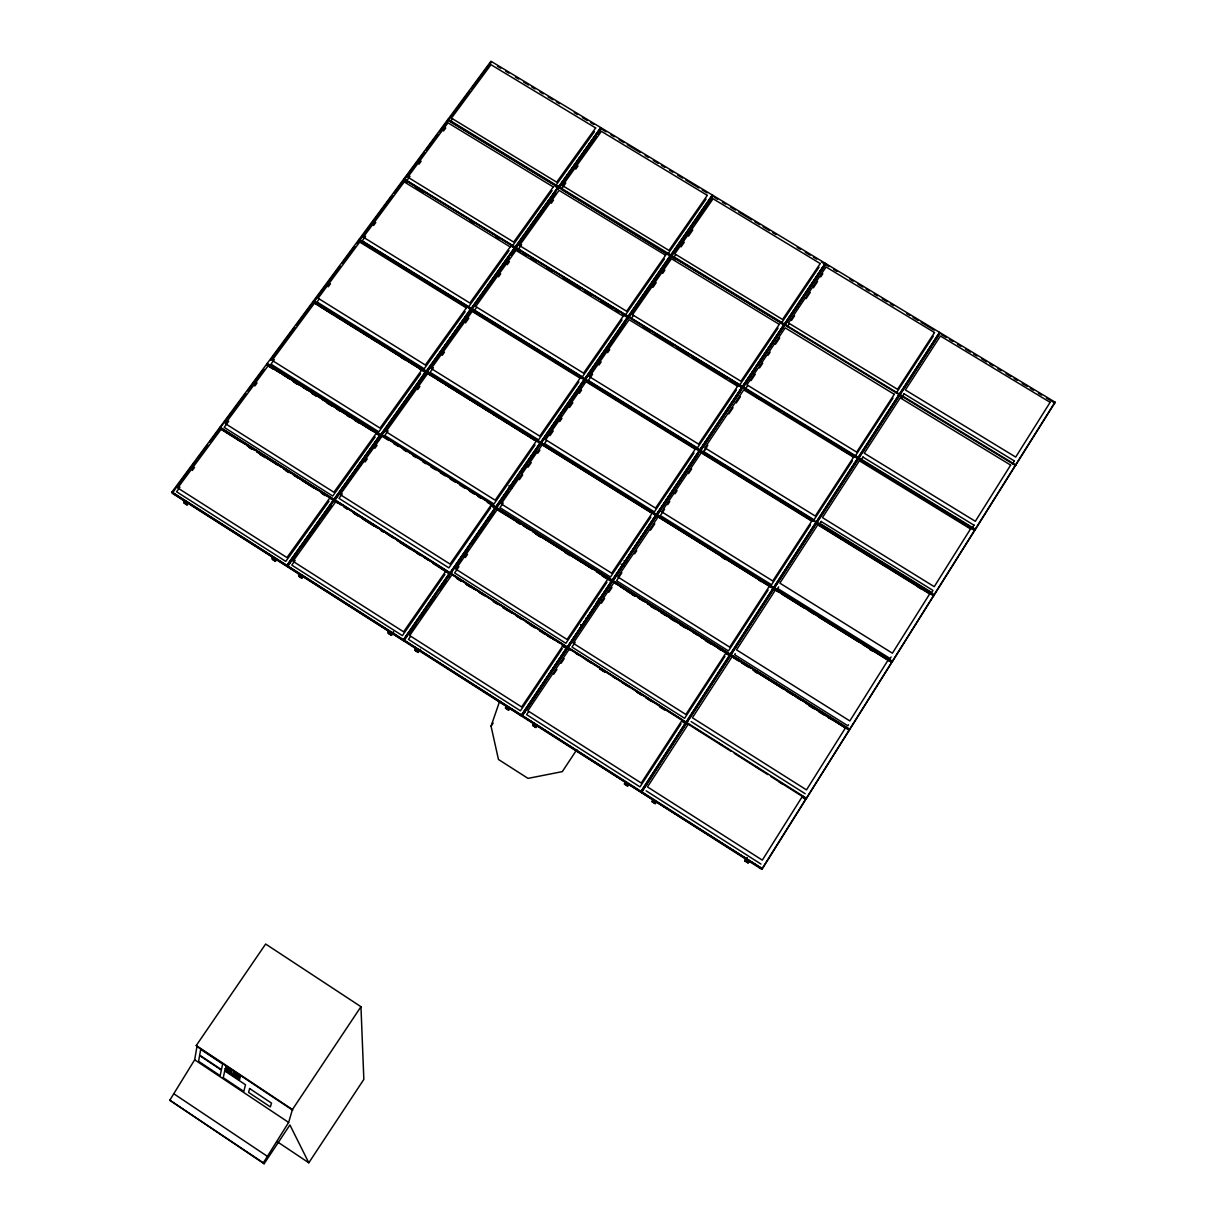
<?xml version="1.0" encoding="UTF-8"?>
<svg xmlns="http://www.w3.org/2000/svg" width="1225" height="1225" viewBox="0 0 1225 1225"><rect width="100%" height="100%" fill="white"/><g stroke="black" fill="none" stroke-linecap="round" stroke-linejoin="round"><path stroke-width="1.5" d="M379.857 436.268L376.642 433.635M231.448 435.549L220.224 428.444L219.995 427.142L266.836 363.902L380.102 435.028L334.027 500.474L320.552 491.945M267.356 364.79L267.203 363.412L313.217 301.273L425.779 371.389L380.439 435.809L268.413 365.387L225.323 423.59L333.889 492.251L376.351 433.16M380.684 436.789L380.638 435.365L388.723 440.433M380.975 436.146L515.312 247.726L627.904 316.708M388.31 631.074L388.157 633.248L391.433 635.346L393.623 632.207M388.432 631.442L388.371 633.31L391.219 635.117L393.409 631.978M403.622 180.933L403.974 178.743L447.676 119.728L558.294 187.073L600.403 128.411L600.25 129.222M391.219 635.117L391.296 633.279M391.433 635.346L391.617 633.187M403.301 640.629L403.347 639.634L287.201 565.537L287.324 566.639L403.301 640.629L628.333 317.061L742.182 386.901L699.337 450.8M403.852 640.981L403.898 639.986L521.498 715.017L521.268 715.905L403.852 640.981L450.096 574.234M425.473 372.722L425.779 371.389M511.208 246.148L514.454 248.154L470.89 308.838L358.818 239.717L313.585 300.783L313.661 302.253L426.055 372.262L470.676 308.853M426.285 373.227L426.315 371.726L540.24 442.7M426.576 372.599L426.667 371.236L540.593 442.194L540.332 443.465L445.67 384.482M440.158 353.305L426.821 372.492L442.868 382.491M447.615 121.52L448.013 119.269L490.98 61.25L600.786 127.599L558.202 188.129L555.078 186.215M448.12 120.831L469.573 91.14M415.137 648.193L414.892 650.307L418.184 652.404L420.359 649.265M418.108 650.383L417.97 652.19L415.122 650.368M418.184 652.404L418.445 650.307M470.293 310.262L426.04 371.328L313.845 301.427L326.233 284.721M514.791 247.404L426.055 372.262M471.104 310.767L471.196 309.19L584.402 379.168M471.702 309.343L549.336 358.067M334.165 500.122L449.56 573.162L403.255 640.353L287.569 566.547L294.184 556.717M447.018 571.723L449.743 573.453L495.298 507.349L487.228 502.281M450.647 573.468L452.316 571.493M557.666 188.543L557.804 187.777L470.859 309.818M516.016 246.914L558.141 186.996L515.128 246.929L515.097 249.242L510.733 255.336M515.158 249.379L515.648 247.251L601.307 127.921L712.383 195.051L670.32 256.117L558.677 187.318L558.462 189.033M515.771 247.925L520.503 251.615M495.114 508.528L495.298 507.349M655.681 515.465L611.872 580.864L496.248 508.268L612.041 580.344L825.313 263.298L712.919 195.372L579.287 388.524M308.807 1162.785L289.912 1124.963L264.11 1163.75L169.785 1100.218L194.668 1059.809L196.965 1046.487L196.26 1045.522L265.641 944.031L360.962 1006.705L363.84 1079.393L308.807 1162.785L277.049 1141.577M558.202 188.129L600.786 127.599M558.738 188.451L558.998 186.843L670.779 254.907L670.351 256.408M601.307 127.921L597.632 134.229M539.903 443.327L495.421 507.747L492.71 506.032M539.995 443.955L540.424 442.577L426.851 371.833M540.593 444.445L540.792 443.037L656.11 514.868M540.883 443.802L541.128 442.531L656.447 514.362L611.903 581.14L608.947 579.287M505.956 706.136L505.435 708.081L508.758 710.209L509.294 708.264M506.063 706.503L505.665 708.157L508.559 709.995L508.957 708.341M584.034 379.842L540.302 443.19M584.095 380.516L584.539 379.092M584.432 380.026L584.754 378.678L471.548 308.7L471.395 310.155L474.672 305.576M627.399 317.443L584.386 379.75M729.993 654.701L612.485 580.926L567.849 647.275L686.153 722.153L640.736 792.131L521.819 716.257L567.497 647.811L685.801 722.673M627.43 318.163L628.134 316.264L515.648 247.251M627.95 318.5L628.333 317.061M628.532 317.903L712.736 196.322M533.258 723.562L532.645 725.46L535.983 727.589L536.611 725.69M533.365 723.914L532.89 725.522L535.784 727.374L536.259 725.767M670.458 255.382L627.721 317.397L625.056 315.759M670.55 257.204L670.994 255.703L784.107 324.579M670.871 256.729L671.315 255.229L784.429 324.089L741.967 387.758L730.345 380.608M521.345 715.201L404.112 640.415L521.222 715.63L566.425 648.423L563.378 645.942M521.268 715.905L611.933 580.573L495.849 507.686L495.666 508.865L519.921 523.596M562.535 645.085L566.991 647.918L567.298 646.938L450.463 572.994L450.341 574.081L577.22 391.326M567.19 648.791L567.497 647.811M570.391 650.062L567.543 648.27L567.849 647.275M567.941 647.703L570.988 650.199M712.414 196.949L712.919 195.372M264.11 1163.75L263.329 1162.831L288.641 1122.422L292.438 1109.528L196.26 1045.522M612.178 582.166L612.485 580.926M773.404 587.939L656.661 515.22L612.822 580.405L612.454 581.477L625.944 589.945M576.853 749.593L562.306 771.628L528.021 778.38L498.452 759.469L491.057 726.165L499.739 701.006M656.232 516.383L656.661 515.22M816.049 522.355L700.072 450.662L614.383 578.889M699.567 450.203L655.987 515.25M699.582 451.918L700.072 450.662M699.659 452.071L742.718 387.238L857.944 457.92M741.967 387.758L742.503 386.411L628.67 316.586M742.166 388.57L784.643 324.901L899.119 394.603L857.546 458.655M763.864 400.927L743.024 387.33M783.602 325.268L741.937 387.467L739.226 385.814M780.325 323.278L784.092 324.548M784.031 326.309L825.849 263.635L939.575 332.373L898.66 395.43L899.426 394.113L784.965 324.426M784.413 325.773L758.153 365.081M784.903 325.038L803.906 297.017M825.313 263.298L783.801 325.222M825.849 263.635L567.543 648.27M625.225 782.239L624.337 783.969L627.705 786.113L628.609 784.398M625.317 782.591L624.582 784.046L627.506 785.914L628.241 784.459M640.69 791.855L522.187 715.752L640.69 791.855L939.575 332.373M640.736 792.131L641.15 791.35L522.064 715.369M762.333 868.663L761.72 869.321L641.303 792.483L641.716 791.717L762.333 868.663L806.173 798.853L771.03 776.604M641.563 792.407L761.981 868.724L641.563 792.407L686.199 723.669M685.878 723.914L686.72 722.505L806.509 798.317L849.553 729.763L730.559 655.053M686.72 722.872L730.36 655.743M729.243 655.666L730.023 654.41L612.883 580.864M648.086 603.864L729.794 655.161L730.345 654.181L612.822 580.405M730.008 656.033L730.896 654.533L849.874 729.243L892.152 661.913L773.955 588.291L773.358 589.347M846.307 728.048L730.866 654.946L849.124 729.824M772.592 588.995L773.741 587.433L656.998 514.714M773.45 589.516L774.292 587.77L892.489 661.393L934.001 595.273L816.6 522.692M652.879 799.879L651.899 801.548L655.283 803.707L656.263 802.038M652.971 800.231L652.159 801.64L655.084 803.508L655.911 802.115M815.927 523.856L816.922 522.202L934.323 594.768L975.115 529.797L858.495 458.257M816.034 524.009L773.94 588.735M816.524 523.243L899.364 395.752L902.733 397.65M857.041 459.13L858.266 457.43L743.054 386.748M857.76 459.498L858.817 457.767L975.437 529.292L1015.51 465.469L899.655 394.925M898.155 395.889L899.012 394.511M898.874 396.242L899.977 394.45L1015.831 464.979L1055.215 402.259L940.111 332.695L641.303 792.483M898.982 396.395L939.789 333.552M939.284 334.088L940.111 332.695M802.666 795.959L762.317 860.134L647.474 786.909L688.527 723.73M845.755 727.42L806.479 789.895L692.401 717.758L732.382 656.232M888.079 660.091L849.828 720.928L736.531 649.847L775.456 589.929M805.177 793.723L691.145 721.571M848.542 724.741L847.884 725.797L734.602 654.686L735.276 653.645M891.126 656.983L890.146 658.545L777.615 588.459L778.61 586.913M972.482 527.562L974.059 525.05M1012.57 463.77L1014.438 460.799M761.72 869.321L805.606 799.251L802.39 797.215M891.356 662.878L805.836 799.083L802.773 797.138M1046.441 398.018L1054.526 402.903L891.693 662.357L773.679 588.842M749.44 861.481L748.153 862.982L744.739 860.808L746.714 857.668M749.057 861.543L747.97 862.783L745.014 860.899L747.051 857.668M833.658 720.377L828.483 717.865M821.194 521.36L819.893 523.381L931.674 592.471L932.96 590.419L821.118 521.482M861.42 459.436L863.028 456.956M902.243 396.594L904.142 393.669M726.226 652.496L685.878 714.481L573.208 643.247L614.246 582.181M769.361 586.239L729.717 647.137L617.783 576.929L658.116 516.935L771.275 587.479M681.069 723.761L639.986 786.894L526.597 714.604L528.695 711.495M724.97 656.294L684.622 718.309L571.983 647.06L575.138 642.359M768.106 590.021L728.462 650.934L616.558 580.711L621.871 572.81M810.475 524.897L771.52 584.754L660.352 515.526L664.532 509.324M855.418 455.838L893.025 398.033M896.287 393.041L933.251 336.217M852.309 460.968L814.028 519.798L703.579 451.535L707.79 445.272M729.794 655.161L772.791 589.011M815.712 523.014L857.224 459.161M730.605 655.406L773.741 589.011L778.579 592.027M757.923 579.027L760.909 581.599M842.218 449.958L855.77 457.538M717.819 647.642L720.468 650.046M292.438 1109.528L360.962 1006.705M626.695 591.154L635.132 595.718M756.483 397.344L763.558 400.973M491.057 726.165L493.154 723.041M563.485 644.855L521.666 706.963L409.671 635.561L452.163 574.403L567.098 647.168M608.182 578.491L567.098 639.496L455.822 569.135L497.564 509.033M562.26 648.668L520.441 710.806L408.476 639.389L410.651 636.25M606.942 582.273L565.873 643.309L454.628 572.933L458.9 566.762M650.843 517.057L610.494 577.021L499.968 507.64L503.199 502.985M693.993 452.974L654.334 511.882L544.513 443.496L546.687 440.357M736.378 389.979L697.408 447.891L588.291 380.454L592.578 374.283M778.043 328.086L739.732 384.987L631.319 318.485L633.493 315.376M819.004 267.218L781.351 323.17L673.628 257.587L675.741 254.524M521.498 715.017L566.945 647.458L450.111 573.514L448.304 577.266M566.991 647.918L612.27 580.053L496.202 507.181L496.002 508.36L510.412 517.409M699.031 451.581L656.018 515.541L542.461 444.782M741.63 388.233L699.368 451.091L699.858 449.835L585.29 379.015L583.054 383.364M783.816 325.513L824.655 264.799M521.819 716.257L567.42 648.484L523.81 713.593M569.503 645.636L610.509 584.662M658.468 513.321L660.551 510.228M662.633 507.135L698.036 454.475M701.787 448.901L740.666 391.081M742.748 387.973L756.024 368.235M806.004 293.908L825.283 265.243M553.761 674.179L556.885 669.524M561.065 663.292L564.204 658.637M601.444 603.205L604.599 598.504M608.81 592.242L611.979 587.541M634.596 553.868L636.724 550.714M650.521 530.18L654.763 523.856M667.656 504.669L669.738 501.561M674.96 493.813L677.042 490.704M688.511 473.631L691.635 468.976M745.688 388.539L747.817 385.385M751.002 380.638L755.258 374.299M759.5 367.975L762.7 363.228M768.014 355.311L770.142 352.157M775.456 344.24L779.712 337.916M787.262 326.677L789.344 323.568M791.442 320.46L794.566 315.79M806.065 298.686L810.246 292.453M813.385 287.798L817.565 281.566M820.704 276.911L822.787 273.803M728.844 413.943L733.055 407.68M736.21 402.979L740.421 396.716M704.467 450.647L706.595 447.462M446.114 570.697L403.592 631.809L292.974 561.295L336.155 501.102M490.628 507.824L448.855 567.864L338.988 498.361L342.25 493.813M444.92 574.494L402.382 635.637L291.795 565.108L295.118 560.468M535.019 444.966L493.966 503.98L384.788 435.457L388.065 430.863M578.889 381.894L538.556 439.882L430.067 372.308L433.39 367.684M622.024 319.893L582.365 376.887L474.565 310.262L476.739 307.23M664.409 258.95L625.439 314.978L518.313 249.257L521.605 244.663M706.09 199.032L667.778 254.111L561.31 189.293L565.766 183.092M449.56 573.162L403.27 639.879L287.507 566.011M712.383 195.051L495.513 507.181L492.297 505.159M449.743 573.453L494.885 508.513L491.761 505.925M409.119 633.647L415.658 624.245M420.007 617.982L426.53 608.595M428.719 605.456L435.243 596.054M439.591 589.792L446.13 580.405M454.46 568.415L460.876 559.182M463.004 556.104L468.348 548.402M471.564 543.793L476.908 536.106M479.052 533.028L485.468 523.795M487.596 520.717L494.012 511.483M496.248 508.268L507.655 491.853M509.814 488.744L518.435 476.341M520.594 473.233L527.072 463.923M529.215 460.814L535.692 451.52M543.885 439.714L561.295 414.678M563.469 411.539L580.88 386.488M587.923 376.335L625.347 322.497M630.155 315.575L638.792 303.142M640.951 300.033L658.238 275.166M660.397 272.057L666.875 262.732M669.034 259.623L670.626 257.327M672.709 254.325L671.116 256.622L675.97 259.578M673.811 252.748L692.37 226.043M694.56 222.904L712.506 197.072M465.332 557.513L467.475 554.435M519.4 479.664L522.631 475.009M528.021 467.23L531.267 462.575M537.744 453.25L539.903 450.142M549.964 435.641L553.225 430.94M559.764 421.522L561.938 418.399M569.564 407.42L572.841 402.703M579.379 393.302L581.553 390.163M598.994 365.035L601.138 361.942M607.569 352.693L609.713 349.615M652.956 287.339L656.202 282.669M662.694 273.313L664.853 270.204M681.069 246.868L684.254 242.274M688.511 236.149L692.768 230.024M301.886 575.934L301.993 578.261L298.732 576.179L298.624 573.851M330.168 497.442L286.956 557.574L177.702 487.933L221.541 428.689M329.004 501.224L285.777 561.387L176.553 491.73L179.937 487.167M375.187 436.942L332.725 496.048L224.19 427.372L228.723 421.247M420.573 373.763L378.847 431.843L270.985 364.131L274.323 359.614M465.178 311.671L424.172 368.756L316.969 301.978L319.22 298.946M509.018 250.635L468.7 306.74L362.187 240.896L365.586 236.287M552.107 190.625L512.494 245.796L406.623 180.841L409.977 176.323M594.493 131.626L555.538 185.863L450.31 121.796L452.576 118.748M286.788 566.302L333.613 499.785L219.627 427.647L171.959 492.006L172.25 493.216L286.788 566.302L333.675 500.979M334.257 501.469L333.981 499.279L380.102 435.028M379.873 435.656L333.95 499.616L220.332 427.709L231.709 412.35M425.519 372.063L380.408 434.906L269.117 365.035M380.638 435.365L286.727 566.011L172.48 493.124L179.11 483.385M381.557 434.263L425.703 372.752M296.404 553.608L330.888 505.558M339.157 494.042L365.387 457.492M367.577 454.444L380.684 436.177M383.425 432.348L393.332 418.552M395.522 415.489L403.224 404.755M405.429 401.693L412.029 392.505M414.234 389.428L425.228 374.1M442.378 350.212L471.181 310.078M472.789 307.827L480.414 297.2M482.589 294.168L490.214 283.542M492.389 280.51L508.727 257.755M510.902 254.708L515.266 248.644L520.135 251.63M516.873 246.393L524.56 235.69M526.75 232.627L536.642 218.862M538.832 215.799L555.308 192.846M559.105 187.563L595.656 136.618M597.877 133.525L601.199 128.901M287.324 566.639L290.601 562.091M292.775 559.044L297.139 552.98M302.59 545.385L310.231 534.743M312.406 531.711L318.944 522.585M322.221 518.037L328.759 508.911M335.665 499.279L344.439 487.06M346.629 484.013L353.213 474.841M356.506 470.262L363.075 461.09M367.469 454.98L371.849 448.855M377.331 441.23L380.623 436.636M382.093 434.599L387.605 426.913M389.81 423.835L399.748 409.992M403.056 405.383L409.671 396.15M414.096 390.009L421.813 379.245M424.018 376.167L426.239 373.089M428.811 369.506L437.692 357.103M442.148 350.917L446.589 344.715M452.147 336.967L462.162 323.017M465.485 318.377L471.043 310.629M480.139 297.966L486.692 288.84M489.969 284.261L496.523 275.135M498.713 272.088L506.354 261.43M516.537 247.236L520.947 241.095M524.254 236.502L530.854 227.283M533.059 224.221L542.981 210.394M545.186 207.331L552.888 196.582M559.84 186.889L568.737 174.501M573.178 168.315L580.956 157.474M585.412 151.272L589.853 145.071M292.683 559.427L297.093 553.256M302.636 545.554L310.369 534.758M314.794 528.603L319.22 522.432M326.953 511.637L331.378 505.481M343.26 488.928L353.29 474.948M358.864 467.169L365.555 457.859M371.129 450.08L378.938 439.208M382.95 433.619L385.14 430.572M389.519 424.462L393.899 418.353M399.381 410.712L405.95 401.555M410.344 395.445L415.811 387.82M418.016 384.757L424.585 375.6M429.623 368.572L434.048 362.401M437.371 357.792L444.001 348.543M449.529 340.841L456.159 331.592M460.585 325.421L468.333 314.641M476.571 303.157L480.904 297.108M486.34 289.529L490.689 283.465M496.125 275.901L502.648 266.82M505.91 262.272L509.171 257.725M520.61 241.769L528.297 231.066M531.589 226.472L537.086 218.831M541.481 212.706L546.962 205.05M552.46 197.409L555.752 192.815M560.591 186.077L565.031 179.876M568.354 175.236L575.015 165.957M579.456 159.771L587.234 148.929M591.675 142.743L596.116 136.557M365.081 461.963L367.255 458.931M374.881 448.319L377.055 445.288M417.694 389.565L419.884 386.503M442.24 355.327L444.461 352.233M465.5 322.91L468.823 318.27M498.514 276.865L500.688 273.833M507.211 264.722L509.401 261.691M551.296 203.258L553.501 200.196M575.765 169.127L578.001 166.033M275.089 559.121L275.564 561.402L272.317 559.32L272.134 556.946M275.395 559.029L272.027 557.099M183.444 500.581L186.675 502.633L187.211 505.022L183.995 502.954L183.551 500.428M359.17 240.774L359.17 239.243L403.622 179.218L514.975 247.435M181.361 480.338L193.795 463.555M197.179 458.977L207.347 445.242M209.613 442.194L219.78 428.459L240.59 441.628M233.975 409.288L245.352 393.929M247.618 390.867L263.543 369.368M271.965 357.991L280.908 345.909M283.143 342.893L294.322 327.81M297.66 323.278L313.309 302.162M328.484 281.673L339.738 266.483M341.989 263.436L354.362 246.715M356.613 243.683L358.864 240.636L376.642 251.63M378.678 213.87L359.4 240.667L398.37 264.753M380.96 210.807L392.306 195.495M394.572 192.417L403.653 180.167L406.914 182.173M413.085 167.412L404.173 179.463L407.374 182.219M415.321 164.395L424.248 152.344M426.484 149.343L437.631 134.275M440.985 129.758L447.676 120.724M471.824 88.108L490.949 62.261M177.671 486.111L186.981 473.325M191.146 467.904L196.75 460.324M198.312 458.012L200.578 454.965M204.621 449.713L207.99 445.15M211.925 439.653L218.724 430.465M229.121 416.408L235.812 407.389M241.371 399.871L246.011 393.792M253.621 383.333L264.125 369.337M270.71 360.257L274.078 355.709M279.346 348.773L290.892 333.001M292.698 330.75L294.919 327.733M296.496 325.437L302.1 317.872M303.831 315.713L309.389 308.21M309.94 307.276L313.309 302.728M314.794 300.722L319.312 294.628M324.594 287.661L337.365 270.22M338.085 269.454L340.32 266.422M343.015 262.594L347.533 256.5M351.56 251.263L354.928 246.715M361.099 238.37L368.281 228.478M373.579 221.511L386.503 203.886M388.34 201.589L392.873 195.464M394.465 193.121L403.576 180.825M405.031 178.85L407.267 175.818M409.165 173.46L417.342 162.221M421.431 156.892L424.784 152.375M426.3 150.124L431.889 142.575M433.696 140.324L438.167 134.291M439.729 131.994L445.318 124.429M452.025 115.563L462.575 101.124M467.827 94.233L470.078 91.186M471.61 88.935L477.26 81.309M480.231 77.481L490.812 62.996M192.294 470.461L194.545 467.414M254.8 386.013L257.066 382.935M328.223 286.788L330.474 283.741M373.548 225.538L375.815 222.475M418.904 164.242L421.14 161.21M443.496 131.014L445.732 127.997M1054.204 403.561L1055.215 402.259M1014.392 466.664L1015.831 464.979M974.043 530.915L975.437 529.292M932.975 596.315L933.863 595.028M933.159 596.33L934.323 594.768M891.172 662.863L892.489 661.393M848.619 730.621L849.874 729.243M744.739 860.808L745.903 859.46L749.332 861.634M745.014 860.899L746.086 859.659M805.284 799.619L806.509 798.317M586.025 618.028L588.413 617.415M585.81 618.732L588.199 618.12M580.742 625.163L583.376 624.857M497.488 66.211L500.749 68.187M505.665 71.157L508.926 73.132M515.465 77.068L518.726 79.043M523.626 82.014L528.526 84.969M531.788 86.944L535.065 88.92M539.965 91.89L543.226 93.866M548.126 96.821L553.026 99.792M556.303 101.767L559.565 103.727M574.265 112.623L577.542 114.599M582.442 117.554L587.342 120.525M590.603 122.5L593.865 124.475M602.822 129.881L606.084 131.856M610.969 134.811L614.23 136.771M619.115 139.727L624 142.682M627.261 144.642L640.277 152.528M645.162 155.468L648.423 157.443M653.308 160.398L658.192 163.354M661.454 165.314L664.716 167.289M669.6 170.244L672.847 172.204M677.731 175.16L682.616 178.115M685.878 180.075L698.908 187.961M702.17 189.921L707.055 192.876M714.359 197.302L717.605 199.262M722.474 202.202L725.721 204.162M730.605 207.117L735.475 210.057M738.721 212.017L751.706 219.872M754.952 221.832L759.822 224.772M763.083 226.748L769.576 230.667M772.822 232.627L776.068 234.587M797.169 247.358L800.43 249.318M805.3 252.258L810.169 255.198M813.415 257.173L816.662 259.133M821.531 262.073L824.777 264.033M825.589 264.523L828.835 266.483M833.689 269.423L836.935 271.383M849.89 279.208L853.121 281.168M857.99 284.108L862.844 287.048M866.09 289.008L869.321 290.968M874.191 293.893L877.422 295.853M882.276 298.793L887.145 301.733M890.376 303.693L893.622 305.653M906.577 313.478L909.823 315.438M913.054 317.397L917.908 320.322M921.154 322.282L934.108 330.122M941.412 334.532L946.251 337.457M949.482 339.417L952.713 341.362M957.567 344.302L960.798 346.246M965.652 349.186L970.491 352.111M973.722 354.071L976.953 356.016M981.807 358.956L986.661 361.88M989.892 363.825L993.123 365.785M997.962 368.71L1001.192 370.67M1006.047 373.594L1010.901 376.534M1014.132 378.479L1017.362 380.439M1022.201 383.364L1027.055 386.304M1030.286 388.248L1033.517 390.208M1038.371 393.133L1041.602 395.093M904.065 393.807L1014.331 460.937M448.013 119.269L558.478 186.537M555.553 186.246L558.171 187.838M899.196 395.767L902.381 397.696M862.951 457.093L973.952 525.173M403.974 178.743L515.128 246.929M415.443 187.165L423.498 192.111M470.293 220.822L473.508 222.797M496.094 236.655L499.325 238.63M512.234 246.547L514.868 248.17M523.718 253.59L526.934 255.566M531.757 258.521L536.581 261.492M567.144 280.234L580.022 288.135M584.846 291.091L591.277 295.041M600.924 300.967L612.194 307.873M615.409 309.848L618.625 311.824M643.186 326.891L649.694 330.888M654.579 333.874L672.494 344.868M677.379 347.869L688.772 354.852M696.903 359.844L726.211 377.821M731.095 380.822L735.98 383.808M768.733 403.913L780.095 410.88M784.965 413.866L789.834 416.868M793.096 418.858L797.965 421.844M801.211 423.835L849.92 453.725M858.357 458.9L903.713 486.723M906.959 488.714L937.737 507.594M940.968 509.585L963.646 523.488M968.516 526.474L974.518 530.165M523.259 253.575L526.643 255.627M531.145 258.414L535.983 261.384M547.253 268.29L552.077 271.261M563.347 278.167L573.775 284.537M577.021 286.528L580.267 288.533M585.152 291.519L590.021 294.505M604.645 303.478L611.643 307.797M622.53 314.442L627.751 317.688M642.803 326.891L646.05 328.882M658.713 336.676L671.989 344.792M676.629 347.67L688.205 354.745M692.921 357.669L697.928 360.717M702.706 363.672L706.029 365.678M712.475 369.659L715.768 371.65M718.998 373.64L725.506 377.652M748.827 391.954L753.85 395.017M764.89 401.815L779.728 410.896M784.306 413.728L795.913 420.818M798.868 422.656L813.706 431.736M816.662 433.573L823.414 437.692M826.37 439.53L829.876 441.658M832.832 443.511L839.584 447.615M858.22 459.053L861.451 461.029M862.89 461.947L867.897 464.995M872.567 467.873L877.59 470.936M880.607 472.804L887.283 476.877M888.63 477.735L927.647 501.638M930.418 503.368L937.339 507.594M938.457 508.298L943.786 511.545M946.496 513.229L953.479 517.501M954.52 518.16L965.622 524.974M968.01 526.413L974.533 530.44M359.17 239.243L471.013 308.378M700.409 450.172L816.371 521.85L773.128 588.49L656.83 515.771L773.388 587.709M584.938 379.505L699.521 450.325M401.616 266.759L414.601 274.783M417.847 276.789L466.541 306.893M468.164 307.904L470.813 309.542M552.567 360.073L581.707 378.081M586.821 381.251L682.08 440.142M686.934 443.128L696.627 449.131M700.164 451.321L709.826 457.292M713.057 459.283L735.612 473.218M738.828 475.223L812.941 521.023M818.132 524.239L925.855 590.833M379.75 253.498L450.172 297.032M450.984 297.583L466.097 306.878M472.789 311.073L485.697 319.036M488.821 320.935L521.222 340.963M524.377 342.954L547.146 356.98M551.786 359.905L573.04 372.997M577.587 375.845L582.794 379.03M588.107 382.307L594.508 386.304M595.962 387.161L610.586 396.257M613.664 398.11L636.326 412.167M639.404 414.019L662.067 428.076M665.144 429.929L687.807 443.986M689.154 444.767L697.913 450.188M704.681 454.368L709.535 457.415M712.138 458.977L717.559 462.376M720.698 464.275L725.583 467.353M728.691 469.206L735.23 473.309M736.684 474.152L751.277 483.232M754.263 485.023L759.301 488.193M762.256 489.954L776.972 499.111M779.835 500.826L793.034 509.033M795.806 510.702L802.666 514.99M803.906 515.71L812.757 521.176M817.871 524.346L842.356 539.536M845.388 541.358L860.241 550.592M863.181 552.353L869.995 556.609M871.281 557.36L886.242 566.67M889.074 568.354L895.996 572.688M897.159 573.361L905.75 578.721M906.868 579.364L931.75 594.799M917.862 586.867L921.2 588.934M313.585 300.783L426.132 370.899M541.251 443.083L656.202 514.699M774.246 588.23L892.045 661.622M319.725 306.158L332.542 314.136M335.757 316.142L342.158 320.138M345.373 322.129L358.19 330.122M362.998 333.123L367.806 336.109M371.007 338.115L375.83 341.101M380.638 344.103L385.446 347.104M388.647 349.094L420.711 369.062M427.954 373.579L432.823 376.611M437.692 379.643L442.547 382.675M445.793 384.696L452.285 388.738M455.532 390.76L460.401 393.792M465.27 396.823L470.14 399.855M473.386 401.877L479.863 405.919M483.109 407.956L489.602 411.998M492.848 414.019L499.341 418.062M502.587 420.083L507.456 423.115M510.687 425.136L517.18 429.179M520.426 431.2L525.295 434.232M530.165 437.264L535.034 440.296M781.81 594.033L804.396 608.105M809.25 611.122L814.089 614.138M818.928 617.155L859.276 642.298M862.507 644.304L891.555 662.403M401.662 357.777L404.878 359.783M419.317 368.771L424.095 371.757M722.199 557.482L725.414 559.488M869.582 649.296L872.767 651.287M267.203 363.412L380.47 434.523M381.006 434.86L495.65 506.844L495.467 508.023L491.148 505.312M393.562 443.465L398.416 446.513M403.255 449.56L406.486 451.581M412.947 455.639L416.178 457.66M422.625 461.718L425.856 463.754M430.71 466.786L435.549 469.833M440.403 472.881L445.242 475.913M450.08 478.96L454.934 482.007M459.773 485.039L464.627 488.086M469.466 491.133L474.305 494.165M477.536 496.202L480.767 498.223M269.194 365.693L380.393 435.518M612.714 581.385L729.763 654.885M512.019 518.42L520.013 523.442M523.213 525.448L529.613 529.46M532.814 531.466L582.396 562.612M585.596 564.618L591.997 568.63M596.789 571.646L600.082 573.713M601.567 574.647L605.992 577.419M638.378 597.754L644.855 601.827M730.345 655.497L740.344 661.776M741.768 662.679L749.945 667.809M753.161 669.83L849.139 730.1M268.566 365.77L279.851 372.859M283.082 374.881L289.529 378.938M292.76 380.96L299.206 385.017M302.437 387.039L307.276 390.086M312.115 393.118L316.953 396.15M321.792 399.197L345.986 414.387M349.217 416.408L371.803 430.587M523.136 525.617L529.567 529.659M532.783 531.665L566.532 552.858M569.732 554.879L592.242 569.013M597.065 572.029L611.352 581.63L566.961 647.642L564.189 645.881M612.362 581.645L615.578 583.667M620.386 586.683L625.194 589.7M628.41 591.721L634.826 595.748M638.041 597.769L642.849 600.786M647.673 603.818L662.112 612.883M665.313 614.889L687.792 629.007M692.6 632.023L697.408 635.055M700.623 637.061L729.503 655.207M733.561 657.748L738.369 660.765M741.584 662.786L747.985 666.798M752.793 669.83L783.25 688.94M786.465 690.961L792.866 694.988M796.082 696.994L800.89 700.011M805.698 703.043L820.122 712.093M823.322 714.114L845.771 728.201M268.581 366.275L273.359 369.276M294.046 382.277L297.231 384.267M311.548 393.256L316.326 396.257M326.953 403.056L332.22 406.241M336.998 409.242L340.167 411.233M346.537 415.229L349.722 417.235M354.484 420.221L359.262 423.222M516.46 521.942L519.66 523.948M535.662 533.993L540.868 537.377M565.062 552.567L569.901 555.599M602.149 575.857L605.364 577.878M631.549 594.202L634.795 596.238M650.812 606.421L655.85 609.453M660.704 612.515L665.558 615.562M670.427 618.61L675.281 621.657M680.135 624.719L684.989 627.767M705.539 640.782L710.913 644.028M726.456 653.798L729.457 655.681L685.663 723.026L682.631 720.285M754.432 671.361L757.663 673.382M808.837 705.646L813.997 708.77M818.836 711.802L823.659 714.833M598.367 598.55L601.597 600.587M219.995 427.142L333.981 499.279M449.805 572.933L334.777 500.137L434.186 563.607M696.397 728.997L699.628 731.034M718.998 743.284L722.214 745.336M756.101 766.773L759.332 768.825M802.896 796.388L806.127 798.44L802.957 797M686.368 723.026L731.095 751.338M734.28 753.36L767.83 774.583M220.439 428.337L254.172 449.682M257.388 451.719L333.981 500.183M437.386 565.644L445.41 570.712M456.986 578.032L461.779 581.079M466.587 584.111L476.188 590.19M479.388 592.211L485.789 596.269M493.782 601.322L498.59 604.369M503.383 607.401L512.984 613.48M516.184 615.501L522.585 619.559M530.578 624.612L535.386 627.659M540.179 630.691L559.381 642.849M575.781 653.231L578.981 655.253M585.366 659.295L591.767 663.337M599.745 668.391L604.538 671.423M612.531 676.476L615.731 678.512M622.116 682.555L628.502 686.597M636.495 691.65L641.288 694.682M646.08 697.714L652.466 701.757M660.459 706.81L665.252 709.842M779.023 781.856L782.224 783.878M236.257 438.581L244.25 443.649M247.45 445.67L253.851 449.728M257.051 451.749L281.061 466.955M284.261 468.976L290.662 473.018M293.862 475.055L317.872 490.245M340.979 504.868L334.578 500.811L334.517 499.616L449.912 572.642L449.789 573.744L446.895 571.907M345.787 507.916L347.961 509.294M353.811 512.984L377.667 528.082M380.837 530.103L384.022 532.109M387.207 534.131L393.562 538.158M396.747 540.164L420.604 555.262M423.773 557.268L428.551 560.3M441.092 568.232L443.986 570.069M456.757 578.139L461.549 581.186M466.449 584.279L474.504 589.378M479.327 592.441L484.166 595.488M506.706 609.759L511.529 612.806M516.368 615.869L521.192 618.931M526.015 621.978L530.854 625.041M543.732 633.187L548.555 636.25M552.888 638.991L555.093 640.384M599.837 668.697L604.645 671.744M636.648 692.003L641.456 695.034M646.249 698.082L651.057 701.113M246.991 445.686L251.783 448.718M256.592 451.765L261.384 454.797M264.585 456.833L277.386 464.933M283.787 468.976L288.595 472.023M293.403 475.055L298.196 478.102M301.396 480.123L314.197 488.224M320.598 492.282L325.406 495.313M330.199 498.361L333.399 500.382L286.665 565.491L172.327 492.542M334.226 500.903L337.426 502.924M343.812 506.966L347.012 508.987M353.397 513.045L358.19 516.077M362.983 519.109L374.176 526.183M380.562 530.226L383.762 532.247M399.733 542.369L410.926 549.443M417.312 553.486L420.512 555.507M433.282 563.592L449.269 573.713M456.481 578.277L461.274 581.308M466.051 584.34L470.844 587.372M493.185 601.506L497.962 604.538M502.755 607.569L507.533 610.586M529.874 624.735L534.667 627.767M539.444 630.783L544.237 633.815M547.422 635.836L550.607 637.857M599.729 668.942L604.568 672.004M659.494 706.764L664.348 709.842M248.69 447.186L251.891 449.223M285.502 470.492L288.702 472.513M322.343 493.813L325.176 495.604M562.183 645.621L566.639 648.438M682.31 721.647L685.311 723.546M260.052 454.506L264.86 457.553M563.653 646.678L566.425 648.423M646.157 790.829L760.955 864.054M171.959 492.006L286.665 565.2M298.517 574.004L301.779 576.087M388.218 631.227L391.51 633.325M415.03 648.347L418.337 650.444M505.848 706.289L509.187 708.418M533.151 723.715L536.504 725.843M625.118 782.392L628.502 784.551M652.772 800.032L656.171 802.191M275.334 561.173L272.532 559.381L272.256 557.329M196.965 1046.487L292.76 1110.248M194.668 1059.809L288.641 1122.422M174.073 1093.94L267.555 1156.461M169.785 1100.218L263.329 1162.831M183.673 500.811L184.194 503L186.981 504.777L186.476 502.587M219.627 427.647L219.887 429.087M266.836 363.902L267.019 365.417M298.747 574.219L298.946 576.225L301.763 578.032L301.58 576.026M333.613 499.785L333.43 500.948M358.818 239.717L358.833 241.248M624.183 565.72A240.667 92.733 34.9 0 1 621.044 564.174M627.261 562.244A242.259 93.942 34.9 0 1 624.107 560.683M511.698 488.132A242.259 93.942 34.9 0 1 508.85 485.804M583.774 624.52A33.397 31.62 15 0 1 580.88 624.827M598.091 603.328A1.715 1.623 16.2 0 1 596.039 603.45M598.535 601.98A1.715 1.623 16.2 0 1 596.468 602.103M598.29 599.408A1.715 1.623 16.2 0 1 599.086 600.862M199.614 1055.567L198.588 1061.294L220.163 1075.673L221.358 1070.053L199.614 1055.567M200.716 1049.335L199.675 1055.169L221.434 1069.655L222.659 1063.943L200.716 1049.335M224.742 1070.91L223.241 1077.724L243.806 1091.429L245.505 1084.753L224.742 1070.91M225.201 1068.705L224.91 1070.037L239.533 1079.776L239.855 1078.459L225.201 1068.705M226.12 1066.623L225.829 1067.97L231.678 1071.875L231.984 1070.527L226.12 1066.623M233.715 1071.722L233.408 1073.054L240.085 1077.51L240.422 1076.178L233.715 1071.722M249.624 1088.55L248.614 1092.424L270.358 1106.91L271.506 1103.112L249.624 1088.55M929.668 593.941L892.412 653.201L779.866 583.131L817.779 524.79L929.668 593.941M970.522 528.955L934.246 586.668L822.45 517.608L859.383 460.768L970.522 528.955M1010.656 465.102L975.33 521.299L864.283 453.219L900.252 397.865L1010.656 465.102M1050.116 402.336L1015.709 457.078L905.382 389.963L940.433 336.017L1050.116 402.336M682.325 719.933L641.257 783.051L527.837 710.776L569.61 648.607L682.325 719.933M811.731 521.146L772.776 580.972L661.592 511.759L701.205 452.821L811.731 521.146M894.281 394.312L856.658 452.102L746.913 384.818L785.179 327.871L894.281 394.312M934.491 332.526L897.527 389.32L788.471 322.971L826.094 266.989L934.491 332.526M853.549 457.231L815.283 516.047L704.804 447.783L743.743 389.856L853.549 457.231M652.067 513.29L611.719 573.223L501.163 503.858L542.17 444.813L652.067 513.29M695.203 449.223L655.559 508.115L545.707 439.729L586.009 381.71L695.203 449.223M737.603 386.258L698.633 444.139L589.485 376.703L629.099 319.679L737.603 386.258M779.268 324.365L740.957 381.266L632.513 314.764L671.453 258.72L779.268 324.365M820.214 263.543L782.561 319.465L674.807 253.881L713.088 198.772L820.214 263.543M491.822 504.042L450.05 564.067L340.152 494.563L382.567 435.457L491.822 504.042M536.213 441.214L495.16 500.213L385.952 431.675L427.632 373.564L536.213 441.214M580.083 378.158L539.75 436.131L431.231 368.557L472.192 311.456L580.083 378.158M623.219 316.172L583.559 373.15L475.729 306.526L516.001 250.39L623.219 316.172M665.604 255.244L626.633 311.257L519.477 245.551L559.059 190.365L665.604 255.244M707.284 195.357L668.957 250.421L562.474 185.603L601.398 131.351L707.284 195.357M421.737 370.011L380.01 428.076L272.118 360.364L314.458 303.172L421.737 370.011M466.342 307.934L425.335 365.004L318.117 298.242L359.721 242.029L466.342 307.934M510.182 246.914L469.864 303.019L363.32 237.175L404.235 181.912L510.182 246.914M553.271 186.935L513.658 242.075L407.757 177.15L447.983 122.806L553.271 186.935M595.656 127.951L556.686 182.173L451.443 118.121L490.995 64.695L595.656 127.951"/></g></svg>
